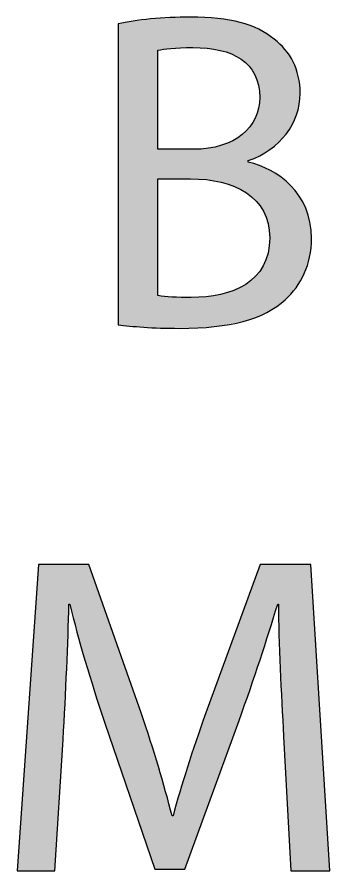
# Model space of a CAD drawing. Extents: x 0 to 360, y -268 to 0.
# Drawn here: x 325.02 to 327.08, y -194 to -188.37 of the extents above; entities that cross this region are included whole.
import ezdxf

# ---------------------------------------------------------------- set-up
doc = ezdxf.new("R2010")
doc.units = 0
doc.layers.add('LAYER_1', color=7, linetype='CONTINUOUS')

# ---------------------------------------------------------------- blocks, each defined once
blk = doc.blocks.new('*U402')
at = {"layer": 'LAYER_1', "color": 250}
for points in [[(325.856, -190.4124), (325.6886, -188.4107), (325.856, -188.3852)], [(325.9019, -190.4138), (325.856, -188.3852), (325.9019, -188.3783)], [(325.856, -190.4124), (325.856, -188.3852), (325.9019, -190.4138)], [(325.9491, -190.4153), (325.9019, -188.3783), (325.9491, -188.376)], [(325.9019, -190.4138), (325.9019, -188.3783), (325.9491, -190.4153)], [(326.0353, -188.5726), (325.9491, -188.376), (326.0353, -188.372)], [(326.0442, -188.572), (326.0353, -188.372), (326.0442, -188.3716)], [(326.0931, -188.5688), (326.0442, -188.3716), (326.0931, -188.3693)], [(326.0992, -188.5684), (326.0931, -188.3693), (326.0992, -188.369)], [(326.1648, -188.5671), (326.0992, -188.369), (326.1648, -188.3659)], [(326.1799, -188.5668), (326.1799, -188.3667), (326.1861, -188.5671)], [(326.1861, -188.5671), (326.1861, -188.367), (326.236, -188.5695)], [(326.236, -188.5695), (326.236, -188.3694), (326.2678, -188.571)], [(326.2678, -188.571), (326.2678, -188.3709), (326.2691, -188.5711)], [(326.2691, -188.5711), (326.2691, -188.3709), (326.2746, -188.5714)], [(326.2746, -188.5714), (326.2746, -188.3712), (326.2831, -188.5725)], [(326.2831, -188.5725), (326.2831, -188.3716), (326.3186, -188.5772)], [(326.3186, -188.5772), (326.3186, -188.3733), (326.3189, -188.5772)], [(326.3189, -188.5772), (326.3189, -188.3733), (326.3216, -188.5778)], [(326.3216, -188.5778), (326.3216, -188.3735), (326.3276, -188.579)], [(326.3276, -188.579), (326.3276, -188.3737), (326.3439, -188.5822)], [(326.3439, -188.5822), (326.3439, -188.3745), (326.3602, -188.5855)], [(326.3602, -188.5855), (326.3602, -188.3774), (326.3629, -188.5862)], [(326.3629, -188.5862), (326.3629, -188.3779), (326.3667, -188.5873)], [(326.3667, -188.5873), (326.3667, -188.3786), (326.3692, -188.5879)], [(326.3692, -188.5879), (326.3692, -188.379), (326.3991, -188.5962)], [(326.3991, -188.5962), (326.3991, -188.3844), (326.4079, -188.5994)], [(326.4079, -188.5994), (326.4079, -188.3859), (326.4079, -188.5994)], [(326.4079, -188.5994), (326.4079, -188.386), (326.4123, -188.601)], [(326.4123, -188.601), (326.4123, -188.3867), (326.4354, -188.6095)], [(326.4354, -188.6095), (326.4354, -188.3909), (326.4436, -188.6134)], [(326.4436, -188.6134), (326.4436, -188.3923), (326.4508, -188.6168)], [(326.4508, -188.6168), (326.4508, -188.3936), (326.4554, -188.619)], [(326.4554, -188.619), (326.4554, -188.3944), (326.4689, -188.6254)], [(326.4689, -188.6254), (326.4689, -188.3968), (326.4763, -188.63)], [(326.4763, -188.63), (326.4763, -188.3982), (326.4911, -188.639)], [(326.4911, -188.639), (326.4911, -188.4008), (326.4926, -188.6399)], [(326.4926, -188.6399), (326.4926, -188.4011), (326.4957, -188.6418)], [(326.4957, -188.6418), (326.4957, -188.4022), (326.4994, -188.644)], [(326.4994, -188.644), (326.4994, -188.4036), (326.5058, -188.6491)], [(325.6886, -190.3958), (325.6886, -188.4107), (325.856, -190.4124)], [(326.5058, -188.6491), (326.5058, -188.406), (326.5129, -188.6546)], [(326.5129, -188.6546), (326.5129, -188.4086), (326.5268, -188.6654)], [(326.5268, -188.6654), (326.5268, -188.4138), (326.5286, -188.6673)], [(326.5286, -188.6673), (326.5286, -188.4145), (326.5322, -188.6708)], [(326.5322, -188.6708), (326.5322, -188.4158), (326.5329, -188.6715)], [(326.5329, -188.6715), (326.5329, -188.416), (326.5458, -188.6844)], [(326.5458, -188.6844), (326.5458, -188.4208), (326.5509, -188.6895)], [(326.5509, -188.6895), (326.5509, -188.4228), (326.5553, -188.6951)], [(326.5553, -188.6951), (326.5553, -188.4244), (326.563, -188.7052)], [(326.563, -188.7052), (326.563, -188.4273), (326.5667, -188.71)], [(326.5667, -188.71), (326.5667, -188.4286), (326.5718, -188.7165)], [(326.5718, -188.7165), (326.5718, -188.4305), (326.575, -188.7221)], [(326.575, -188.7221), (326.575, -188.4317), (326.5891, -188.7464)], [(326.5891, -188.7464), (326.5891, -188.437), (326.5913, -188.7518)], [(326.5913, -188.7518), (326.5913, -188.4378), (326.5939, -188.758)], [(326.5939, -188.758), (326.5939, -188.4387), (326.595, -188.7605)], [(326.595, -188.7605), (326.595, -188.4391), (326.597, -188.7654)], [(326.597, -188.7654), (326.597, -188.4399), (326.6028, -188.7793)], [(326.6028, -188.7793), (326.6028, -188.4421), (326.6041, -188.7842)], [(326.6041, -188.7842), (326.6041, -188.4426), (326.6128, -188.8153)], [(326.6128, -188.8153), (326.6128, -188.4458), (326.6134, -188.8193)], [(326.6134, -188.8193), (326.6134, -188.446), (326.6154, -188.8323)], [(326.6154, -188.8323), (326.6154, -188.4467), (326.6188, -188.8543)], [(326.6188, -188.8543), (326.6188, -188.449), (326.6189, -188.8554)], [(326.6189, -188.8554), (326.6189, -188.449), (326.619, -188.8577)], [(326.619, -188.8577), (326.619, -188.4491), (326.6208, -188.8948)], [(326.6208, -188.8948), (326.6208, -188.4503), (326.6209, -188.8965)], [(326.6208, -189.2808), (326.619, -188.9325), (326.6208, -188.898)], [(326.6209, -189.2808), (326.6208, -188.898), (326.6209, -188.8965)], [(326.6134, -189.284), (326.6128, -188.9694), (326.6134, -188.9671)], [(326.6154, -189.2832), (326.6134, -188.9671), (326.6154, -188.9547)], [(326.6188, -189.2817), (326.6154, -188.9547), (326.6188, -188.9335)], [(326.6189, -189.2816), (326.6188, -188.9335), (326.6189, -188.9332)], [(326.619, -189.2816), (326.6189, -188.9332), (326.619, -188.9325)], [(326.595, -189.292), (326.5939, -189.0258), (326.595, -189.0231)], [(326.597, -189.2911), (326.595, -189.0231), (326.597, -189.0181)], [(326.6028, -189.2886), (326.597, -189.0181), (326.6028, -189.0037)], [(326.6041, -189.288), (326.6028, -189.0037), (326.6041, -189.0004)], [(326.6128, -189.2843), (326.6041, -189.0004), (326.6128, -188.9694)], [(326.563, -189.3059), (326.5553, -189.0903), (326.563, -189.0792)], [(326.5667, -189.3043), (326.563, -189.0792), (326.5667, -189.0739)], [(326.5718, -189.3021), (326.5667, -189.0739), (326.5718, -189.0668)], [(326.575, -189.3007), (326.5718, -189.0668), (326.575, -189.0621)], [(326.5891, -189.2946), (326.575, -189.0621), (326.5891, -189.0362)], [(326.5913, -189.2936), (326.5891, -189.0362), (326.5913, -189.0321)], [(326.5939, -189.2925), (326.5913, -189.0321), (326.5939, -189.0258)], [(326.5129, -189.514), (326.5058, -189.1405), (326.5129, -189.134)], [(326.5268, -189.5223), (326.5129, -189.134), (326.5268, -189.1214)], [(326.5129, -189.514), (326.5129, -189.134), (326.5268, -189.5223)], [(326.5286, -189.5234), (326.5268, -189.1214), (326.5286, -189.1197)], [(326.5268, -189.5223), (326.5268, -189.1214), (326.5286, -189.5234)], [(326.5322, -189.5255), (326.5286, -189.1197), (326.5322, -189.1165)], [(326.5286, -189.5234), (326.5286, -189.1197), (326.5322, -189.5255)], [(326.5329, -189.5259), (326.5322, -189.1165), (326.5329, -189.1157)], [(326.5322, -189.5255), (326.5322, -189.1165), (326.5329, -189.5259)], [(326.5458, -189.5356), (326.5329, -189.1157), (326.5458, -189.101)], [(326.5329, -189.5259), (326.5329, -189.1157), (326.5458, -189.5356)], [(326.5509, -189.3111), (326.5458, -189.101), (326.5509, -189.0952)], [(326.5553, -189.3092), (326.5509, -189.0952), (326.5553, -189.0903)], [(326.4354, -189.4773), (326.4123, -189.1962), (326.4354, -189.1853)], [(326.4436, -189.4803), (326.4354, -189.1853), (326.4436, -189.1815)], [(326.4354, -189.4773), (326.4354, -189.1853), (326.4436, -189.4803)], [(326.4508, -189.483), (326.4436, -189.1815), (326.4508, -189.1773)], [(326.4436, -189.4803), (326.4436, -189.1815), (326.4508, -189.483)], [(326.4554, -189.4847), (326.4508, -189.1773), (326.4554, -189.1746)], [(326.4508, -189.483), (326.4508, -189.1773), (326.4554, -189.4847)], [(326.4689, -189.4911), (326.4554, -189.1746), (326.4689, -189.1666)], [(326.4554, -189.4847), (326.4554, -189.1746), (326.4689, -189.4911)], [(326.4763, -189.4946), (326.4689, -189.1666), (326.4763, -189.1622)], [(326.4689, -189.4911), (326.4689, -189.1666), (326.4763, -189.4946)], [(326.4911, -189.5016), (326.4763, -189.1622), (326.4911, -189.1513)], [(326.4763, -189.4946), (326.4763, -189.1622), (326.4911, -189.5016)], [(326.4926, -189.5023), (326.4911, -189.1513), (326.4926, -189.1502)], [(326.4911, -189.5016), (326.4911, -189.1513), (326.4926, -189.5023)], [(326.4957, -189.5037), (326.4926, -189.1502), (326.4957, -189.148)], [(326.4926, -189.5023), (326.4926, -189.1502), (326.4957, -189.5037)], [(326.4994, -189.5059), (326.4957, -189.148), (326.4994, -189.1452)], [(326.4957, -189.5037), (326.4957, -189.148), (326.4994, -189.5059)], [(326.5058, -189.5098), (326.4994, -189.1452), (326.5058, -189.1405)], [(326.4994, -189.5059), (326.4994, -189.1452), (326.5058, -189.5098)], [(326.5058, -189.5098), (326.5058, -189.1405), (326.5129, -189.514)], [(326.1648, -189.4332), (326.1648, -189.2382), (326.1682, -189.4334)], [(326.1682, -189.4334), (326.1682, -189.2382), (326.1799, -189.434)], [(326.1799, -189.434), (326.1799, -189.2382), (326.1861, -189.4344)], [(326.236, -189.437), (326.1861, -189.2382), (326.236, -189.2365)], [(326.1861, -189.4344), (326.1861, -189.2382), (326.236, -189.437)], [(326.2678, -189.4387), (326.236, -189.2365), (326.2678, -189.2332)], [(326.236, -189.437), (326.236, -189.2365), (326.2678, -189.4387)], [(326.2691, -189.4388), (326.2678, -189.2332), (326.2691, -189.233)], [(326.2678, -189.4387), (326.2678, -189.2332), (326.2691, -189.4388)], [(326.2746, -189.4396), (326.2691, -189.233), (326.2746, -189.2324)], [(326.2691, -189.4388), (326.2691, -189.233), (326.2746, -189.4396)], [(326.2831, -189.4408), (326.2746, -189.2324), (326.2831, -189.2315)], [(326.2746, -189.4396), (326.2746, -189.2324), (326.2831, -189.4408)], [(326.3186, -189.4458), (326.2831, -189.2315), (326.3186, -189.225)], [(326.2831, -189.4408), (326.2831, -189.2315), (326.3186, -189.4458)], [(326.3186, -189.4458), (326.3186, -189.225), (326.3189, -189.4458)], [(326.3189, -189.4458), (326.3186, -189.225), (326.3189, -189.225)], [(326.3216, -189.4464), (326.3189, -189.225), (326.3216, -189.2245)], [(326.3189, -189.4458), (326.3189, -189.225), (326.3216, -189.4464)], [(326.3276, -189.4476), (326.3216, -189.2245), (326.3276, -189.2234)], [(326.3216, -189.4464), (326.3216, -189.2245), (326.3276, -189.4476)], [(326.3439, -189.451), (326.3276, -189.2234), (326.3439, -189.219)], [(326.3276, -189.4476), (326.3276, -189.2234), (326.3439, -189.451)], [(326.3602, -189.4544), (326.3439, -189.219), (326.3602, -189.2147)], [(326.3439, -189.451), (326.3439, -189.219), (326.3602, -189.4544)], [(326.3629, -189.455), (326.3602, -189.2147), (326.3629, -189.2139)], [(326.3602, -189.4544), (326.3602, -189.2147), (326.3629, -189.455)], [(326.3667, -189.4558), (326.3629, -189.2139), (326.3667, -189.2129)], [(326.3629, -189.455), (326.3629, -189.2139), (326.3667, -189.4558)], [(326.3692, -189.4565), (326.3667, -189.2129), (326.3692, -189.2123)], [(326.3667, -189.4558), (326.3667, -189.2129), (326.3692, -189.4565)], [(326.3991, -189.465), (326.3692, -189.2123), (326.3991, -189.2014)], [(326.3692, -189.4565), (326.3692, -189.2123), (326.3991, -189.465)], [(326.4079, -189.4675), (326.3991, -189.2014), (326.4079, -189.1982)], [(326.3991, -189.465), (326.3991, -189.2014), (326.4079, -189.4675)], [(326.4123, -189.4687), (326.4079, -189.1982), (326.4123, -189.1962)], [(326.4079, -189.4675), (326.4079, -189.1982), (326.4079, -189.4675)], [(326.4079, -189.4675), (326.4079, -189.1982), (326.4079, -189.1982)], [(326.4079, -189.4675), (326.4079, -189.1982), (326.4123, -189.4687)], [(326.4123, -189.4687), (326.4123, -189.1962), (326.4354, -189.4773)], [(326.5458, -189.5356), (326.5458, -189.3223), (326.5509, -189.5394)], [(326.5509, -189.5394), (326.5509, -189.3239), (326.5553, -189.5427)], [(326.5553, -189.5427), (326.5553, -189.3252), (326.563, -189.5485)], [(326.563, -189.5485), (326.563, -189.3276), (326.5667, -189.5513)], [(326.5667, -189.5513), (326.5667, -189.3287), (326.5718, -189.556)], [(326.5718, -189.556), (326.5718, -189.3302), (326.575, -189.5591)], [(326.575, -189.5591), (326.575, -189.3312), (326.5891, -189.5724)], [(326.5891, -189.5724), (326.5891, -189.3355), (326.5913, -189.5745)], [(326.5913, -189.5745), (326.5913, -189.3362), (326.5939, -189.577)], [(326.5939, -189.577), (326.5939, -189.337), (326.595, -189.578)], [(326.595, -189.578), (326.595, -189.3373), (326.597, -189.5799)], [(326.597, -189.5799), (326.597, -189.3379), (326.6028, -189.587)], [(326.6028, -189.587), (326.6028, -189.3397), (326.6041, -189.5886)], [(326.6041, -189.5886), (326.6041, -189.3401), (326.6128, -189.599)], [(326.6128, -189.599), (326.6128, -189.3427), (326.6134, -189.5998)], [(326.6134, -189.5998), (326.6134, -189.3429), (326.6154, -189.6022)], [(326.6154, -189.6022), (326.6154, -189.3435), (326.6188, -189.6064)], [(326.6188, -189.6064), (326.6188, -189.3446), (326.6189, -189.6064)], [(326.6189, -189.6064), (326.6189, -189.3446), (326.619, -189.6066)], [(326.619, -189.6066), (326.619, -189.3447), (326.6208, -189.6088)], [(326.6208, -189.6088), (326.6208, -189.3455), (326.6209, -189.6089)], [(326.6209, -189.6089), (326.6209, -189.3455), (326.621, -189.609)], [(326.621, -189.609), (326.621, -189.3455), (326.6234, -189.6119)], [(326.6234, -189.6119), (326.6234, -189.3466), (326.6439, -189.6445)], [(326.6439, -189.6445), (326.6439, -189.356), (326.6455, -189.6472)], [(326.6455, -189.6472), (326.6455, -189.3567), (326.6622, -189.6836)], [(326.6622, -189.6836), (326.6622, -189.3643), (326.6633, -189.6859)], [(326.6633, -189.6859), (326.6633, -189.3648), (326.6683, -189.7021)], [(326.6683, -189.7021), (326.6683, -189.3671), (326.6758, -189.7265)], [(326.6758, -189.7265), (326.6758, -189.3705), (326.6763, -189.7281)], [(326.6763, -189.7281), (326.6763, -189.3707), (326.6842, -189.7731)], [(326.6842, -189.7731), (326.6842, -189.3743), (326.6843, -189.7739)], [(326.6843, -189.7739), (326.6843, -189.3744), (326.687, -189.8232)], [(326.687, -190.3037), (326.6843, -189.8735), (326.687, -189.8232)], [(326.6758, -190.3104), (326.6683, -189.9489), (326.6758, -189.9244)], [(326.6763, -190.3101), (326.6758, -189.9244), (326.6763, -189.9215)], [(326.6842, -190.3054), (326.6763, -189.9215), (326.6842, -189.876)], [(326.6843, -190.3053), (326.6842, -189.876), (326.6843, -189.8735)], [(326.6622, -190.3176), (326.6455, -190.0047), (326.6622, -189.9685)], [(326.6633, -190.3172), (326.6622, -189.9685), (326.6633, -189.9651)], [(326.6683, -190.315), (326.6633, -189.9651), (326.6683, -189.9489)], [(326.6439, -190.3258), (326.6234, -190.0406), (326.6439, -190.0084)], [(326.6455, -190.325), (326.6439, -190.0084), (326.6455, -190.0047)], [(326.575, -190.3539), (326.5718, -190.0968), (326.575, -190.0938)], [(326.5891, -190.3494), (326.575, -190.0938), (326.5891, -190.0809)], [(326.5913, -190.3486), (326.5891, -190.0809), (326.5913, -190.0788)], [(326.5939, -190.3478), (326.5913, -190.0788), (326.5939, -190.0765)], [(326.595, -190.3475), (326.5939, -190.0765), (326.595, -190.0752)], [(326.597, -190.3466), (326.595, -190.0752), (326.597, -190.0728)], [(326.6028, -190.344), (326.597, -190.0728), (326.6028, -190.0659)], [(326.6041, -190.3434), (326.6028, -190.0659), (326.6041, -190.0643)], [(326.6128, -190.3396), (326.6041, -190.0643), (326.6128, -190.0541)], [(326.6134, -190.3393), (326.6128, -190.0541), (326.6134, -190.0533)], [(326.6154, -190.3384), (326.6134, -190.0533), (326.6154, -190.051)], [(326.6188, -190.3369), (326.6154, -190.051), (326.6188, -190.0469)], [(326.6189, -190.3369), (326.6188, -190.0469), (326.6189, -190.0468)], [(326.619, -190.3368), (326.6189, -190.0468), (326.619, -190.0467)], [(326.6208, -190.336), (326.619, -190.0467), (326.6208, -190.0446)], [(326.6209, -190.336), (326.6208, -190.0446), (326.6209, -190.0445)], [(326.621, -190.3359), (326.6209, -190.0445), (326.621, -190.0444)], [(326.6234, -190.3349), (326.621, -190.0444), (326.6234, -190.0406)], [(326.4911, -190.3778), (326.4763, -190.1577), (326.4911, -190.151)], [(326.4926, -190.3775), (326.4911, -190.151), (326.4926, -190.1501)], [(326.4957, -190.3769), (326.4926, -190.1501), (326.4957, -190.1484)], [(326.4994, -190.3763), (326.4957, -190.1484), (326.4994, -190.1463)], [(326.5058, -190.3751), (326.4994, -190.1463), (326.5058, -190.1426)], [(326.5129, -190.3738), (326.5058, -190.1426), (326.5129, -190.1386)], [(326.5268, -190.3694), (326.5129, -190.1386), (326.5268, -190.1307)], [(326.5286, -190.3688), (326.5268, -190.1307), (326.5286, -190.1297)], [(326.5322, -190.3676), (326.5286, -190.1297), (326.5322, -190.1271)], [(326.5329, -190.3674), (326.5322, -190.1271), (326.5329, -190.1266)], [(326.5458, -190.3633), (326.5329, -190.1266), (326.5458, -190.1173)], [(326.5509, -190.3616), (326.5458, -190.1173), (326.5509, -190.1136)], [(326.5553, -190.3602), (326.5509, -190.1136), (326.5553, -190.1104)], [(326.563, -190.3577), (326.5553, -190.1104), (326.563, -190.1048)], [(326.5667, -190.3565), (326.563, -190.1048), (326.5667, -190.1014)], [(326.5718, -190.3549), (326.5667, -190.1014), (326.5718, -190.0968)], [(325.9491, -190.4153), (325.9491, -190.2039), (326.0353, -190.4181)], [(326.3186, -190.4087), (326.2831, -190.2087), (326.3186, -190.203)], [(326.3189, -190.4087), (326.3186, -190.203), (326.3189, -190.2029)], [(326.3216, -190.4085), (326.3189, -190.2029), (326.3216, -190.2025)], [(326.3276, -190.4074), (326.3216, -190.2025), (326.3276, -190.2015)], [(326.3439, -190.4045), (326.3276, -190.2015), (326.3439, -190.1989)], [(326.3602, -190.4015), (326.3439, -190.1989), (326.3602, -190.1963)], [(326.3629, -190.401), (326.3602, -190.1963), (326.3629, -190.1959)], [(326.3667, -190.4003), (326.3629, -190.1959), (326.3667, -190.1949)], [(326.3692, -190.3999), (326.3667, -190.1949), (326.3692, -190.1942)], [(326.3991, -190.3945), (326.3692, -190.1942), (326.3991, -190.1863)], [(326.4079, -190.3929), (326.3991, -190.1863), (326.4079, -190.184)], [(326.4123, -190.3921), (326.4079, -190.184), (326.4123, -190.1825)], [(326.4079, -190.3929), (326.4079, -190.184), (326.4079, -190.184)], [(326.4354, -190.3879), (326.4123, -190.1825), (326.4354, -190.1744)], [(326.4436, -190.3864), (326.4354, -190.1744), (326.4436, -190.1716)], [(326.4508, -190.3851), (326.4436, -190.1716), (326.4508, -190.1691)], [(326.4554, -190.3843), (326.4508, -190.1691), (326.4554, -190.167)], [(326.4689, -190.3818), (326.4554, -190.167), (326.4689, -190.161)], [(326.4763, -190.3805), (326.4689, -190.161), (326.4763, -190.1577)], [(326.0353, -190.4181), (326.0353, -190.2124), (326.0442, -190.4183)], [(326.0442, -190.4183), (326.0442, -190.2133), (326.0931, -190.4199)], [(326.1799, -190.4156), (326.1682, -190.216), (326.1799, -190.2154)], [(326.1861, -190.4153), (326.1799, -190.2154), (326.1861, -190.2151)], [(326.236, -190.4128), (326.1861, -190.2151), (326.236, -190.2127)], [(326.2678, -190.4112), (326.236, -190.2127), (326.2678, -190.2111)], [(326.2691, -190.4111), (326.2678, -190.2111), (326.2691, -190.2109)], [(326.2746, -190.4109), (326.2691, -190.2109), (326.2746, -190.21)], [(326.2831, -190.4104), (326.2746, -190.21), (326.2831, -190.2087)]]:
    blk.add_solid(points, dxfattribs=at)
at = {"layer": 'LAYER_1', "color": 250, "extrusion": (0, 0, -1)}
for points in [[(-325.9491, -188.585), (-325.9491, -188.376), (-326.0353, -188.5726)], [(-326.0353, -188.5726), (-326.0353, -188.372), (-326.0442, -188.572)], [(-326.0442, -188.572), (-326.0442, -188.3716), (-326.0931, -188.5688)], [(-326.0931, -188.5688), (-326.0931, -188.3693), (-326.0992, -188.5684)], [(-326.0992, -188.5684), (-326.0992, -188.369), (-326.1648, -188.5671)], [(-326.1648, -188.5671), (-326.1648, -188.3659), (-326.1682, -188.567)], [(-326.1682, -188.567), (-326.1648, -188.3659), (-326.1682, -188.3661)], [(-326.1682, -188.567), (-326.1682, -188.3661), (-326.1799, -188.5668)], [(-326.1799, -188.5668), (-326.1682, -188.3661), (-326.1799, -188.3667)], [(-326.1861, -188.5671), (-326.1799, -188.3667), (-326.1861, -188.367)], [(-326.236, -188.5695), (-326.1861, -188.367), (-326.236, -188.3694)], [(-326.2678, -188.571), (-326.236, -188.3694), (-326.2678, -188.3709)], [(-326.2691, -188.5711), (-326.2678, -188.3709), (-326.2691, -188.3709)], [(-326.2746, -188.5714), (-326.2691, -188.3709), (-326.2746, -188.3712)], [(-326.2831, -188.5725), (-326.2746, -188.3712), (-326.2831, -188.3716)], [(-326.3186, -188.5772), (-326.2831, -188.3716), (-326.3186, -188.3733)], [(-326.3189, -188.5772), (-326.3186, -188.3733), (-326.3189, -188.3733)], [(-326.3216, -188.5778), (-326.3189, -188.3733), (-326.3216, -188.3735)], [(-326.3276, -188.579), (-326.3216, -188.3735), (-326.3276, -188.3737)], [(-326.3439, -188.5822), (-326.3276, -188.3737), (-326.3439, -188.3745)], [(-326.3602, -188.5855), (-326.3439, -188.3745), (-326.3602, -188.3774)], [(-326.3629, -188.5862), (-326.3602, -188.3774), (-326.3629, -188.3779)], [(-326.3667, -188.5873), (-326.3629, -188.3779), (-326.3667, -188.3786)], [(-326.3692, -188.5879), (-326.3667, -188.3786), (-326.3692, -188.379)], [(-326.3991, -188.5962), (-326.3692, -188.379), (-326.3991, -188.3844)], [(-326.4079, -188.5994), (-326.3991, -188.3844), (-326.4079, -188.3859)], [(-326.4079, -188.5994), (-326.4079, -188.3859), (-326.4079, -188.386)], [(-326.4123, -188.601), (-326.4079, -188.386), (-326.4123, -188.3867)], [(-326.4354, -188.6095), (-326.4123, -188.3867), (-326.4354, -188.3909)], [(-326.4436, -188.6134), (-326.4354, -188.3909), (-326.4436, -188.3923)], [(-326.4508, -188.6168), (-326.4436, -188.3923), (-326.4508, -188.3936)], [(-326.4554, -188.619), (-326.4508, -188.3936), (-326.4554, -188.3944)], [(-326.4689, -188.6254), (-326.4554, -188.3944), (-326.4689, -188.3968)], [(-326.4763, -188.63), (-326.4689, -188.3968), (-326.4763, -188.3982)], [(-326.4911, -188.639), (-326.4763, -188.3982), (-326.4911, -188.4008)], [(-326.4926, -188.6399), (-326.4911, -188.4008), (-326.4926, -188.4011)], [(-326.4957, -188.6418), (-326.4926, -188.4011), (-326.4957, -188.4022)], [(-326.4994, -188.644), (-326.4957, -188.4022), (-326.4994, -188.4036)], [(-326.5058, -188.6491), (-326.4994, -188.4036), (-326.5058, -188.406)], [(-326.5129, -188.6546), (-326.5058, -188.406), (-326.5129, -188.4086)], [(-326.5268, -188.6654), (-326.5129, -188.4086), (-326.5268, -188.4138)], [(-326.5286, -188.6673), (-326.5268, -188.4138), (-326.5286, -188.4145)], [(-326.5322, -188.6708), (-326.5286, -188.4145), (-326.5322, -188.4158)], [(-326.5329, -188.6715), (-326.5322, -188.4158), (-326.5329, -188.416)], [(-326.5458, -188.6844), (-326.5329, -188.416), (-326.5458, -188.4208)], [(-326.5509, -188.6895), (-326.5458, -188.4208), (-326.5509, -188.4228)], [(-326.5553, -188.6951), (-326.5509, -188.4228), (-326.5553, -188.4244)], [(-326.563, -188.7052), (-326.5553, -188.4244), (-326.563, -188.4273)], [(-326.5667, -188.71), (-326.563, -188.4273), (-326.5667, -188.4286)], [(-326.5718, -188.7165), (-326.5667, -188.4286), (-326.5718, -188.4305)], [(-326.575, -188.7221), (-326.5718, -188.4305), (-326.575, -188.4317)], [(-326.5891, -188.7464), (-326.575, -188.4317), (-326.5891, -188.437)], [(-326.5913, -188.7518), (-326.5891, -188.437), (-326.5913, -188.4378)], [(-326.5939, -188.758), (-326.5913, -188.4378), (-326.5939, -188.4387)], [(-326.595, -188.7605), (-326.5939, -188.4387), (-326.595, -188.4391)], [(-326.597, -188.7654), (-326.595, -188.4391), (-326.597, -188.4399)], [(-326.6028, -188.7793), (-326.597, -188.4399), (-326.6028, -188.4421)], [(-326.6041, -188.7842), (-326.6028, -188.4421), (-326.6041, -188.4426)], [(-326.6128, -188.8153), (-326.6041, -188.4426), (-326.6128, -188.4458)], [(-326.6134, -188.8193), (-326.6128, -188.4458), (-326.6134, -188.446)], [(-326.6154, -188.8323), (-326.6134, -188.446), (-326.6154, -188.4467)], [(-326.6188, -188.8543), (-326.6154, -188.4467), (-326.6188, -188.449)], [(-326.6189, -188.8554), (-326.6188, -188.449), (-326.6189, -188.449)], [(-326.619, -188.8577), (-326.6189, -188.449), (-326.619, -188.4491)], [(-326.6208, -188.8948), (-326.619, -188.4491), (-326.6208, -188.4503)], [(-326.6209, -188.8965), (-326.6208, -188.4503), (-326.6209, -188.4503)], [(-326.6209, -189.2808), (-326.6209, -188.4503), (-326.621, -189.2807)], [(-326.621, -189.2807), (-326.6209, -188.4503), (-326.621, -188.4504)], [(-326.621, -189.2807), (-326.621, -188.4504), (-326.6234, -189.2793)], [(-326.6234, -189.2793), (-326.621, -188.4504), (-326.6234, -188.4519)], [(-326.6234, -189.2793), (-326.6234, -188.4519), (-326.6439, -189.2668)], [(-326.6439, -189.2668), (-326.6234, -188.4519), (-326.6439, -188.4653)], [(-326.6439, -189.2668), (-326.6439, -188.4653), (-326.6455, -189.2658)], [(-326.6455, -189.2658), (-326.6439, -188.4653), (-326.6455, -188.4664)], [(-326.6455, -189.2658), (-326.6455, -188.4664), (-326.6622, -189.2557)], [(-326.6622, -189.2557), (-326.6455, -188.4664), (-326.6622, -188.4772)], [(-326.6622, -189.2557), (-326.6622, -188.4772), (-326.6633, -189.255)], [(-326.6633, -189.255), (-326.6622, -188.4772), (-326.6633, -188.4779)], [(-326.6633, -189.255), (-326.6633, -188.4779), (-326.6683, -189.252)], [(-326.6683, -189.252), (-326.6633, -188.4779), (-326.6683, -188.4812)], [(-326.6683, -189.252), (-326.6683, -188.4812), (-326.6758, -189.2474)], [(-326.6758, -189.2474), (-326.6683, -188.4812), (-326.6758, -188.4861)], [(-326.6758, -189.2474), (-326.6758, -188.4861), (-326.6763, -189.2471)], [(-326.6763, -189.2471), (-326.6758, -188.4861), (-326.6763, -188.4864)], [(-326.6763, -189.2471), (-326.6763, -188.4864), (-326.6842, -189.2424)], [(-326.6842, -189.2424), (-326.6763, -188.4864), (-326.6842, -188.4915)], [(-326.6842, -189.2424), (-326.6842, -188.4915), (-326.6843, -189.2423)], [(-326.6843, -189.2423), (-326.6842, -188.4915), (-326.6843, -188.4916)], [(-326.6843, -189.2423), (-326.6843, -188.4916), (-326.687, -189.2406)], [(-326.687, -189.2406), (-326.6843, -188.4916), (-326.687, -188.4934)], [(-326.687, -189.2406), (-326.687, -188.4934), (-326.6878, -189.2401)], [(-326.6878, -189.2401), (-326.687, -188.4934), (-326.6878, -188.4939)], [(-326.6878, -189.2401), (-326.6878, -188.4939), (-326.692, -189.2367)], [(-326.692, -189.2367), (-326.6878, -188.4939), (-326.692, -188.4966)], [(-326.692, -189.2367), (-326.692, -188.4966), (-326.7167, -189.2164)], [(-326.7167, -189.2164), (-326.692, -188.4966), (-326.7167, -188.5127)], [(-326.7167, -189.2164), (-326.7167, -188.5127), (-326.7329, -189.2031)], [(-326.7329, -189.2031), (-326.7167, -188.5127), (-326.7329, -188.5279)], [(-326.7329, -189.2031), (-326.7329, -188.5279), (-326.7463, -189.1921)], [(-326.7463, -189.1921), (-326.7329, -188.5279), (-326.7463, -188.5404)], [(-326.7463, -189.1921), (-326.7463, -188.5404), (-326.7622, -189.1744)], [(-326.7622, -189.1744), (-326.7463, -188.5404), (-326.7622, -188.5553)], [(-326.7622, -189.1744), (-326.7622, -188.5553), (-326.7875, -189.1463)], [(-326.7875, -189.1463), (-326.7622, -188.5553), (-326.7875, -188.5791)], [(-326.7875, -189.1463), (-326.7875, -188.5791), (-326.789, -189.1446)], [(-326.789, -189.1446), (-326.7875, -188.5791), (-326.789, -188.5813)], [(-326.789, -189.1446), (-326.789, -188.5813), (-326.7955, -189.1375)], [(-326.7955, -189.1375), (-326.789, -188.5813), (-326.7955, -188.5912)], [(-326.7955, -189.1375), (-326.7955, -188.5912), (-326.8263, -189.0902)], [(-326.8263, -189.0902), (-326.7955, -188.5912), (-326.8263, -188.638)], [(-326.8263, -189.0902), (-326.8263, -188.638), (-326.8348, -189.0771)], [(-326.8348, -189.0771), (-326.8263, -188.638), (-326.8348, -188.651)], [(-326.8348, -189.0771), (-326.8348, -188.651), (-326.8414, -189.0623)], [(-326.8414, -189.0623), (-326.8348, -188.651), (-326.8414, -188.6609)], [(-326.8414, -189.0623), (-326.8414, -188.6609), (-326.8603, -189.0194)], [(-326.8603, -189.0194), (-326.8414, -188.6609), (-326.8603, -188.7146)], [(-326.8603, -189.0194), (-326.8603, -188.7146), (-326.8637, -189.0118)], [(-326.8637, -189.0118), (-326.8603, -188.7146), (-326.8637, -188.7242)], [(-326.8637, -189.0118), (-326.8637, -188.7242), (-326.8756, -188.9654)], [(-326.8756, -188.9654), (-326.8637, -188.7242), (-326.8756, -188.7578)], [(-326.8756, -188.9654), (-326.8756, -188.7578), (-326.8814, -188.9425)], [(-326.8814, -188.9425), (-326.8756, -188.7578), (-326.8814, -188.8126)], [(-326.8814, -188.9425), (-326.8814, -188.8126), (-326.8815, -188.9424)], [(-326.8815, -188.9424), (-326.8814, -188.8126), (-326.8815, -188.813)], [(-326.8815, -188.9424), (-326.8815, -188.813), (-326.8875, -188.8696)], [(-326.6208, -189.2808), (-326.6208, -188.898), (-326.6209, -189.2808)], [(-326.6134, -189.284), (-326.6134, -188.9671), (-326.6154, -189.2832)], [(-326.6154, -189.2832), (-326.6154, -188.9547), (-326.6188, -189.2817)], [(-326.6188, -189.2817), (-326.6188, -188.9335), (-326.6189, -189.2816)], [(-326.6189, -189.2816), (-326.6189, -188.9332), (-326.619, -189.2816)], [(-326.619, -189.2816), (-326.619, -188.9325), (-326.6208, -189.2808)], [(-326.595, -189.292), (-326.595, -189.0231), (-326.597, -189.2911)], [(-326.597, -189.2911), (-326.597, -189.0181), (-326.6028, -189.2886)], [(-326.6028, -189.2886), (-326.6028, -189.0037), (-326.6041, -189.288)], [(-326.6041, -189.288), (-326.6041, -189.0004), (-326.6128, -189.2843)], [(-326.6128, -189.2843), (-326.6128, -188.9694), (-326.6134, -189.284)], [(-326.563, -189.3059), (-326.563, -189.0792), (-326.5667, -189.3043)], [(-326.5667, -189.3043), (-326.5667, -189.0739), (-326.5718, -189.3021)], [(-326.5718, -189.3021), (-326.5718, -189.0668), (-326.575, -189.3007)], [(-326.575, -189.3007), (-326.575, -189.0621), (-326.5891, -189.2946)], [(-326.5891, -189.2946), (-326.5891, -189.0362), (-326.5913, -189.2936)], [(-326.5913, -189.2936), (-326.5913, -189.0321), (-326.5939, -189.2925)], [(-326.5939, -189.2925), (-326.5939, -189.0258), (-326.595, -189.292)], [(-326.5458, -189.3133), (-326.5458, -189.101), (-326.5509, -189.3111)], [(-326.5509, -189.3111), (-326.5509, -189.0952), (-326.5553, -189.3092)], [(-326.5553, -189.3092), (-326.5553, -189.0903), (-326.563, -189.3059)], [(-325.9491, -189.4332), (-325.9491, -189.2382), (-326.0353, -189.4332)], [(-326.0353, -189.4332), (-325.9491, -189.2382), (-326.0353, -189.2382)], [(-326.0353, -189.4332), (-326.0353, -189.2382), (-326.0442, -189.4332)], [(-326.0442, -189.4332), (-326.0353, -189.2382), (-326.0442, -189.2382)], [(-326.0442, -189.4332), (-326.0442, -189.2382), (-326.0931, -189.4332)], [(-326.0931, -189.4332), (-326.0442, -189.2382), (-326.0931, -189.2382)], [(-326.0931, -189.4332), (-326.0931, -189.2382), (-326.0992, -189.4332)], [(-326.0992, -189.4332), (-326.0931, -189.2382), (-326.0992, -189.2382)], [(-326.0992, -189.4332), (-326.0992, -189.2382), (-326.1648, -189.4332)], [(-326.1648, -189.4332), (-326.0992, -189.2382), (-326.1648, -189.2382)], [(-326.1682, -189.4334), (-326.1648, -189.2382), (-326.1682, -189.2382)], [(-326.1799, -189.434), (-326.1682, -189.2382), (-326.1799, -189.2382)], [(-326.1861, -189.4344), (-326.1799, -189.2382), (-326.1861, -189.2382)], [(-326.5509, -189.5394), (-326.5458, -189.3223), (-326.5509, -189.3239)], [(-326.5553, -189.5427), (-326.5509, -189.3239), (-326.5553, -189.3252)], [(-326.563, -189.5485), (-326.5553, -189.3252), (-326.563, -189.3276)], [(-326.5667, -189.5513), (-326.563, -189.3276), (-326.5667, -189.3287)], [(-326.5718, -189.556), (-326.5667, -189.3287), (-326.5718, -189.3302)], [(-326.575, -189.5591), (-326.5718, -189.3302), (-326.575, -189.3312)], [(-326.5891, -189.5724), (-326.575, -189.3312), (-326.5891, -189.3355)], [(-326.5913, -189.5745), (-326.5891, -189.3355), (-326.5913, -189.3362)], [(-326.5939, -189.577), (-326.5913, -189.3362), (-326.5939, -189.337)], [(-326.595, -189.578), (-326.5939, -189.337), (-326.595, -189.3373)], [(-326.597, -189.5799), (-326.595, -189.3373), (-326.597, -189.3379)], [(-326.6028, -189.587), (-326.597, -189.3379), (-326.6028, -189.3397)], [(-326.6041, -189.5886), (-326.6028, -189.3397), (-326.6041, -189.3401)], [(-326.6128, -189.599), (-326.6041, -189.3401), (-326.6128, -189.3427)], [(-326.6134, -189.5998), (-326.6128, -189.3427), (-326.6134, -189.3429)], [(-326.6154, -189.6022), (-326.6134, -189.3429), (-326.6154, -189.3435)], [(-326.6188, -189.6064), (-326.6154, -189.3435), (-326.6188, -189.3446)], [(-326.6189, -189.6064), (-326.6188, -189.3446), (-326.6189, -189.3446)], [(-326.619, -189.6066), (-326.6189, -189.3446), (-326.619, -189.3447)], [(-326.6208, -189.6088), (-326.619, -189.3447), (-326.6208, -189.3455)], [(-326.6209, -189.6089), (-326.6208, -189.3455), (-326.6209, -189.3455)], [(-326.621, -189.609), (-326.6209, -189.3455), (-326.621, -189.3455)], [(-326.6234, -189.6119), (-326.621, -189.3455), (-326.6234, -189.3466)], [(-326.6439, -189.6445), (-326.6234, -189.3466), (-326.6439, -189.356)], [(-326.6455, -189.6472), (-326.6439, -189.356), (-326.6455, -189.3567)], [(-326.6622, -189.6836), (-326.6455, -189.3567), (-326.6622, -189.3643)], [(-326.6633, -189.6859), (-326.6622, -189.3643), (-326.6633, -189.3648)], [(-326.6683, -189.7021), (-326.6633, -189.3648), (-326.6683, -189.3671)], [(-326.6758, -189.7265), (-326.6683, -189.3671), (-326.6758, -189.3705)], [(-326.6763, -189.7281), (-326.6758, -189.3705), (-326.6763, -189.3707)], [(-326.6842, -189.7731), (-326.6763, -189.3707), (-326.6842, -189.3743)], [(-326.6843, -189.7739), (-326.6842, -189.3743), (-326.6843, -189.3744)], [(-326.687, -189.8232), (-326.6843, -189.3744), (-326.687, -189.3756)], [(-326.687, -190.3037), (-326.687, -189.3756), (-326.6878, -190.3032)], [(-326.6878, -190.3032), (-326.687, -189.3756), (-326.6878, -189.376)], [(-326.6878, -190.3032), (-326.6878, -189.376), (-326.692, -190.3007)], [(-326.692, -190.3007), (-326.6878, -189.376), (-326.692, -189.3779)], [(-326.692, -190.3007), (-326.692, -189.3779), (-326.7167, -190.2859)], [(-326.7167, -190.2859), (-326.692, -189.3779), (-326.7167, -189.3935)], [(-326.7167, -190.2859), (-326.7167, -189.3935), (-326.7329, -190.2762)], [(-326.7329, -190.2762), (-326.7167, -189.3935), (-326.7329, -189.4039)], [(-326.7329, -190.2762), (-326.7329, -189.4039), (-326.7463, -190.2655)], [(-326.7463, -190.2655), (-326.7329, -189.4039), (-326.7463, -189.4124)], [(-326.7463, -190.2655), (-326.7463, -189.4124), (-326.7622, -190.2527)], [(-326.7622, -190.2527), (-326.7463, -189.4124), (-326.7622, -189.4225)], [(-326.7622, -190.2527), (-326.7622, -189.4225), (-326.7875, -190.2323)], [(-326.7875, -190.2323), (-326.7622, -189.4225), (-326.7875, -189.4447)], [(-326.7875, -190.2323), (-326.7875, -189.4447), (-326.789, -190.2311)], [(-326.789, -190.2311), (-326.7875, -189.4447), (-326.789, -189.446)], [(-326.789, -190.2311), (-326.789, -189.446), (-326.7955, -190.2239)], [(-326.7955, -190.2239), (-326.789, -189.446), (-326.7955, -189.4516)], [(-326.7955, -190.2239), (-326.7955, -189.4516), (-326.8263, -190.1896)], [(-326.8263, -190.1896), (-326.7955, -189.4516), (-326.8263, -189.4787)], [(-326.8263, -190.1896), (-326.8263, -189.4787), (-326.8348, -190.1801)], [(-326.8348, -190.1801), (-326.8263, -189.4787), (-326.8348, -189.4892)], [(-326.8348, -190.1801), (-326.8348, -189.4892), (-326.8414, -190.1729)], [(-326.8414, -190.1729), (-326.8348, -189.4892), (-326.8414, -189.4973)], [(-326.8414, -190.1729), (-326.8414, -189.4973), (-326.8603, -190.1518)], [(-326.8603, -190.1518), (-326.8414, -189.4973), (-326.8603, -189.5207)], [(-326.8603, -190.1518), (-326.8603, -189.5207), (-326.8637, -190.146)], [(-326.8637, -190.146), (-326.8603, -189.5207), (-326.8637, -189.5249)], [(-326.8637, -190.146), (-326.8637, -189.5249), (-326.8756, -190.1256)], [(-326.8756, -190.1256), (-326.8637, -189.5249), (-326.8756, -189.5395)], [(-326.8756, -190.1256), (-326.8756, -189.5395), (-326.8814, -190.1156)], [(-326.8814, -190.1156), (-326.8756, -189.5395), (-326.8814, -189.5468)], [(-326.8814, -190.1156), (-326.8814, -189.5468), (-326.8815, -190.1155)], [(-326.8815, -190.1155), (-326.8814, -189.5468), (-326.8815, -189.5469)], [(-326.8815, -190.1155), (-326.8815, -189.5469), (-326.8875, -190.1051)], [(-326.8875, -190.1051), (-326.8815, -189.5469), (-326.8875, -189.5582)], [(-326.8875, -190.1051), (-326.8875, -189.5582), (-326.9151, -190.0579)], [(-326.9151, -190.0579), (-326.8875, -189.5582), (-326.9151, -189.6096)], [(-326.9151, -190.0579), (-326.9151, -189.6096), (-326.9245, -190.0287)], [(-326.9245, -190.0287), (-326.9151, -189.6096), (-326.9245, -189.6272)], [(-326.9245, -190.0287), (-326.9245, -189.6272), (-326.9502, -189.9493)], [(-326.9502, -189.9493), (-326.9245, -189.6272), (-326.9502, -189.7123)], [(-326.9502, -189.9493), (-326.9502, -189.7123), (-326.9526, -189.9257)], [(-326.9526, -189.9257), (-326.9502, -189.7123), (-326.9526, -189.7201)], [(-326.9526, -189.9257), (-326.9526, -189.7201), (-326.9626, -189.826)], [(-326.6758, -190.3104), (-326.6758, -189.9244), (-326.6763, -190.3101)], [(-326.6763, -190.3101), (-326.6763, -189.9215), (-326.6842, -190.3054)], [(-326.6842, -190.3054), (-326.6842, -189.876), (-326.6843, -190.3053)], [(-326.6843, -190.3053), (-326.6843, -189.8735), (-326.687, -190.3037)], [(-326.6622, -190.3176), (-326.6622, -189.9685), (-326.6633, -190.3172)], [(-326.6633, -190.3172), (-326.6633, -189.9651), (-326.6683, -190.315)], [(-326.6683, -190.315), (-326.6683, -189.9489), (-326.6758, -190.3104)], [(-326.6439, -190.3258), (-326.6439, -190.0084), (-326.6455, -190.325)], [(-326.6455, -190.325), (-326.6455, -190.0047), (-326.6622, -190.3176)], [(-326.575, -190.3539), (-326.575, -190.0938), (-326.5891, -190.3494)], [(-326.5891, -190.3494), (-326.5891, -190.0809), (-326.5913, -190.3486)], [(-326.5913, -190.3486), (-326.5913, -190.0788), (-326.5939, -190.3478)], [(-326.5939, -190.3478), (-326.5939, -190.0765), (-326.595, -190.3475)], [(-326.595, -190.3475), (-326.595, -190.0752), (-326.597, -190.3466)], [(-326.597, -190.3466), (-326.597, -190.0728), (-326.6028, -190.344)], [(-326.6028, -190.344), (-326.6028, -190.0659), (-326.6041, -190.3434)], [(-326.6041, -190.3434), (-326.6041, -190.0643), (-326.6128, -190.3396)], [(-326.6128, -190.3396), (-326.6128, -190.0541), (-326.6134, -190.3393)], [(-326.6134, -190.3393), (-326.6134, -190.0533), (-326.6154, -190.3384)], [(-326.6154, -190.3384), (-326.6154, -190.051), (-326.6188, -190.3369)], [(-326.6188, -190.3369), (-326.6188, -190.0469), (-326.6189, -190.3369)], [(-326.6189, -190.3369), (-326.6189, -190.0468), (-326.619, -190.3368)], [(-326.619, -190.3368), (-326.619, -190.0467), (-326.6208, -190.336)], [(-326.6208, -190.336), (-326.6208, -190.0446), (-326.6209, -190.336)], [(-326.6209, -190.336), (-326.6209, -190.0445), (-326.621, -190.3359)], [(-326.621, -190.3359), (-326.621, -190.0444), (-326.6234, -190.3349)], [(-326.6234, -190.3349), (-326.6234, -190.0406), (-326.6439, -190.3258)], [(-326.4911, -190.3778), (-326.4911, -190.151), (-326.4926, -190.3775)], [(-326.4926, -190.3775), (-326.4926, -190.1501), (-326.4957, -190.3769)], [(-326.4957, -190.3769), (-326.4957, -190.1484), (-326.4994, -190.3763)], [(-326.4994, -190.3763), (-326.4994, -190.1463), (-326.5058, -190.3751)], [(-326.5058, -190.3751), (-326.5058, -190.1426), (-326.5129, -190.3738)], [(-326.5129, -190.3738), (-326.5129, -190.1386), (-326.5268, -190.3694)], [(-326.5268, -190.3694), (-326.5268, -190.1307), (-326.5286, -190.3688)], [(-326.5286, -190.3688), (-326.5286, -190.1297), (-326.5322, -190.3676)], [(-326.5322, -190.3676), (-326.5322, -190.1271), (-326.5329, -190.3674)], [(-326.5329, -190.3674), (-326.5329, -190.1266), (-326.5458, -190.3633)], [(-326.5458, -190.3633), (-326.5458, -190.1173), (-326.5509, -190.3616)], [(-326.5509, -190.3616), (-326.5509, -190.1136), (-326.5553, -190.3602)], [(-326.5553, -190.3602), (-326.5553, -190.1104), (-326.563, -190.3577)], [(-326.563, -190.3577), (-326.563, -190.1048), (-326.5667, -190.3565)], [(-326.5667, -190.3565), (-326.5667, -190.1014), (-326.5718, -190.3549)], [(-326.5718, -190.3549), (-326.5718, -190.0968), (-326.575, -190.3539)], [(-326.0353, -190.4181), (-325.9491, -190.2039), (-326.0353, -190.2124)], [(-326.3186, -190.4087), (-326.3186, -190.203), (-326.3189, -190.4087)], [(-326.3189, -190.4087), (-326.3189, -190.2029), (-326.3216, -190.4085)], [(-326.3216, -190.4085), (-326.3216, -190.2025), (-326.3276, -190.4074)], [(-326.3276, -190.4074), (-326.3276, -190.2015), (-326.3439, -190.4045)], [(-326.3439, -190.4045), (-326.3439, -190.1989), (-326.3602, -190.4015)], [(-326.3602, -190.4015), (-326.3602, -190.1963), (-326.3629, -190.401)], [(-326.3629, -190.401), (-326.3629, -190.1959), (-326.3667, -190.4003)], [(-326.3667, -190.4003), (-326.3667, -190.1949), (-326.3692, -190.3999)], [(-326.3692, -190.3999), (-326.3692, -190.1942), (-326.3991, -190.3945)], [(-326.3991, -190.3945), (-326.3991, -190.1863), (-326.4079, -190.3929)], [(-326.4079, -190.3929), (-326.4079, -190.184), (-326.4079, -190.3929)], [(-326.4079, -190.3929), (-326.4079, -190.184), (-326.4123, -190.3921)], [(-326.4123, -190.3921), (-326.4123, -190.1825), (-326.4354, -190.3879)], [(-326.4354, -190.3879), (-326.4354, -190.1744), (-326.4436, -190.3864)], [(-326.4436, -190.3864), (-326.4436, -190.1716), (-326.4508, -190.3851)], [(-326.4508, -190.3851), (-326.4508, -190.1691), (-326.4554, -190.3843)], [(-326.4554, -190.3843), (-326.4554, -190.167), (-326.4689, -190.3818)], [(-326.4689, -190.3818), (-326.4689, -190.161), (-326.4763, -190.3805)], [(-326.4763, -190.3805), (-326.4763, -190.1577), (-326.4911, -190.3778)], [(-326.0442, -190.4183), (-326.0353, -190.2124), (-326.0442, -190.2133)], [(-326.0931, -190.4199), (-326.0442, -190.2133), (-326.0931, -190.2143)], [(-326.0931, -190.4199), (-326.0931, -190.2143), (-326.0992, -190.4196)], [(-326.0992, -190.4196), (-326.0931, -190.2143), (-326.0992, -190.2145)], [(-326.0992, -190.4196), (-326.0992, -190.2145), (-326.1648, -190.4163)], [(-326.1648, -190.4163), (-326.0992, -190.2145), (-326.1648, -190.2159)], [(-326.1648, -190.4163), (-326.1648, -190.2159), (-326.1682, -190.4162)], [(-326.1682, -190.4162), (-326.1648, -190.2159), (-326.1682, -190.216)], [(-326.1682, -190.4162), (-326.1682, -190.216), (-326.1799, -190.4156)], [(-326.1799, -190.4156), (-326.1799, -190.2154), (-326.1861, -190.4153)], [(-326.1861, -190.4153), (-326.1861, -190.2151), (-326.236, -190.4128)], [(-326.236, -190.4128), (-326.236, -190.2127), (-326.2678, -190.4112)], [(-326.2678, -190.4112), (-326.2678, -190.2111), (-326.2691, -190.4111)], [(-326.2691, -190.4111), (-326.2691, -190.2109), (-326.2746, -190.4109)], [(-326.2746, -190.4109), (-326.2746, -190.21), (-326.2831, -190.4104)], [(-326.2831, -190.4104), (-326.2831, -190.2087), (-326.3186, -190.4087)]]:
    blk.add_solid(points, dxfattribs=at)
blk = doc.blocks.new('*U408')
at = {"layer": 'LAYER_1', "color": 250}
for points in [[(325.1622, -194), (325.021, -194), (325.1622, -191.9792)], [(325.3689, -192.2403), (325.3689, -191.9792), (325.4699, -192.6149)], [(325.4699, -192.6149), (325.4699, -191.9792), (325.495, -192.6945)], [(325.495, -192.6945), (325.495, -191.9792), (325.5998, -193.0258)], [(326.623, -192.607), (326.4845, -192.3612), (326.623, -191.9845)], [(326.625, -192.6008), (326.623, -191.9845), (326.625, -191.9792)], [(326.7449, -192.2403), (326.7449, -191.9792), (326.756, -192.664)], [(326.756, -192.664), (326.756, -191.9792), (326.778, -193.1126)], [(326.778, -193.1126), (326.778, -191.9792), (326.8262, -194)], [(325.5998, -193.0258), (325.5998, -192.2764), (325.8395, -193.7251)], [(326.4845, -193.0079), (326.2654, -192.9569), (326.4845, -192.3612)], [(325.8395, -193.7251), (325.8395, -192.9569), (325.9298, -193.9883)], [(326.2654, -193.6098), (326.1441, -193.3164), (326.2654, -192.9569)], [(326.1441, -193.9429), (326.1276, -193.3726), (326.1441, -193.3164)], [(326.1276, -193.9883), (326.0497, -193.6376), (326.1276, -193.3726)]]:
    blk.add_solid(points, dxfattribs=at)
at = {"layer": 'LAYER_1', "color": 250, "extrusion": (0, 0, -1)}
for points in [[(-325.1622, -194), (-325.1622, -191.9792), (-325.2697, -194)], [(-325.2697, -194), (-325.1622, -191.9792), (-325.2697, -191.9792)], [(-325.2697, -194), (-325.2697, -191.9792), (-325.3242, -193.1339)], [(-325.3242, -193.1339), (-325.2697, -191.9792), (-325.3242, -191.9792)], [(-325.3242, -193.1339), (-325.3242, -191.9792), (-325.3627, -192.2403)], [(-325.3627, -192.2403), (-325.3242, -191.9792), (-325.3627, -191.9792)], [(-325.3627, -192.2403), (-325.3627, -191.9792), (-325.3689, -192.2403)], [(-325.3689, -192.2403), (-325.3627, -191.9792), (-325.3689, -191.9792)], [(-325.4699, -192.6149), (-325.3689, -191.9792), (-325.4699, -191.9792)], [(-325.495, -192.6945), (-325.4699, -191.9792), (-325.495, -191.9792)], [(-325.5998, -193.0258), (-325.495, -191.9792), (-325.5998, -192.2764)], [(-326.623, -192.607), (-326.623, -191.9845), (-326.625, -192.6008)], [(-326.625, -192.6008), (-326.625, -191.9792), (-326.7394, -192.2403)], [(-326.7394, -192.2403), (-326.625, -191.9792), (-326.7394, -191.9792)], [(-326.7394, -192.2403), (-326.7394, -191.9792), (-326.7449, -192.2403)], [(-326.7449, -192.2403), (-326.7394, -191.9792), (-326.7449, -191.9792)], [(-326.756, -192.664), (-326.7449, -191.9792), (-326.756, -191.9792)], [(-326.778, -193.1126), (-326.756, -191.9792), (-326.778, -191.9792)], [(-326.8262, -194), (-326.778, -191.9792), (-326.8262, -191.9792)], [(-326.8262, -194), (-326.8262, -191.9792), (-326.9578, -194)], [(-326.9578, -194), (-326.8262, -191.9792), (-326.9578, -191.9792)], [(-326.9578, -194), (-326.9578, -191.9792), (-327.0839, -194)], [(-325.8395, -193.7251), (-325.5998, -192.2764), (-325.8395, -192.9569)], [(-326.4845, -193.0079), (-326.4845, -192.3612), (-326.623, -192.607)], [(-325.9298, -193.9883), (-325.8395, -192.9569), (-325.9298, -193.2395)], [(-326.2654, -193.6098), (-326.2654, -192.9569), (-326.4845, -193.0079)], [(-325.9298, -193.9883), (-325.9298, -193.2395), (-325.9529, -193.9883)], [(-325.9529, -193.9883), (-325.9298, -193.2395), (-325.9529, -193.3117)], [(-325.9529, -193.9883), (-325.9529, -193.3117), (-326.0435, -193.9883)], [(-326.0435, -193.9883), (-325.9529, -193.3117), (-326.0435, -193.6376)], [(-326.1441, -193.9429), (-326.1441, -193.3164), (-326.2654, -193.6098)], [(-326.1276, -193.9883), (-326.1276, -193.3726), (-326.1441, -193.9429)], [(-326.0435, -193.9883), (-326.0435, -193.6376), (-326.0497, -193.9883)], [(-326.0497, -193.9883), (-326.0435, -193.6376), (-326.0497, -193.6376)], [(-326.0497, -193.9883), (-326.0497, -193.6376), (-326.1276, -193.9883)]]:
    blk.add_solid(points, dxfattribs=at)
blk = doc.blocks.new('BLOCK_49')
at = {"layer": 'LAYER_1'}
for points, knots in [([(325.6886, -188.4107), (325.8023, -188.3839), (325.9849, -188.3659), (326.1648, -188.3659), (326.4259, -188.3659), (326.594, -188.4107), (326.7167, -188.5127), (326.8214, -188.5909), (326.8875, -188.7108), (326.8875, -188.8696), (326.8875, -189.0674), (326.7559, -189.2382), (326.5458, -189.3133), (326.5458, -189.3133), (326.5458, -189.3223), (326.5458, -189.3223), (326.738, -189.3674), (326.9626, -189.5262), (326.9626, -189.826), (326.9626, -190.0003), (326.8937, -190.135), (326.789, -190.2311), (326.6505, -190.36), (326.4231, -190.4199), (326.0931, -190.4199), (325.9133, -190.4199), (325.7755, -190.4078), (325.6886, -190.3958), (325.6886, -190.3958), (325.6886, -188.4107), (325.6886, -188.4107)], [0, 0, 0, 0, 1, 1, 1, 2, 2, 2, 3, 3, 3, 4, 4, 4, 5, 5, 5, 6, 6, 6, 7, 7, 7, 8, 8, 8, 9, 9, 9, 10, 10, 10, 10]), ([(325.9491, -189.2382), (325.9491, -189.2382), (326.1861, -189.2382), (326.1861, -189.2382), (326.459, -189.2382), (326.6209, -189.0915), (326.6209, -188.8965), (326.6209, -188.6629), (326.4438, -188.5668), (326.1799, -188.5668), (326.06, -188.5668), (325.9911, -188.5761), (325.9491, -188.585), (325.9491, -188.585), (325.9491, -189.2382), (325.9491, -189.2382)], [0, 0, 0, 0, 1, 1, 1, 2, 2, 2, 3, 3, 3, 4, 4, 4, 5, 5, 5, 5]), ([(325.9491, -190.2039), (326.0035, -190.2129), (326.0752, -190.216), (326.1682, -190.216), (326.4376, -190.216), (326.687, -190.1167), (326.687, -189.8232), (326.687, -189.5504), (326.45, -189.4332), (326.1648, -189.4332), (326.1648, -189.4332), (325.9491, -189.4332), (325.9491, -189.4332), (325.9491, -189.4332), (325.9491, -190.2039), (325.9491, -190.2039)], [0, 0, 0, 0, 1, 1, 1, 2, 2, 2, 3, 3, 3, 4, 4, 4, 5, 5, 5, 5]), ([(326.778, -193.1126), (326.7635, -192.8308), (326.7449, -192.489), (326.7449, -192.2403), (326.7449, -192.2403), (326.7394, -192.2403), (326.7394, -192.2403), (326.6671, -192.4739), (326.5864, -192.7288), (326.4845, -193.0079), (326.4845, -193.0079), (326.1276, -193.9883), (326.1276, -193.9883), (326.1276, -193.9883), (325.9298, -193.9883), (325.9298, -193.9883), (325.9298, -193.9883), (325.5998, -193.0258), (325.5998, -193.0258), (325.504, -192.7378), (325.4261, -192.4801), (325.3689, -192.2403), (325.3689, -192.2403), (325.3627, -192.2403), (325.3627, -192.2403), (325.3572, -192.4921), (325.3421, -192.828), (325.3242, -193.1339), (325.3242, -193.1339), (325.2697, -194), (325.2697, -194), (325.2697, -194), (325.021, -194), (325.021, -194), (325.021, -194), (325.1622, -191.9792), (325.1622, -191.9792), (325.1622, -191.9792), (325.495, -191.9792), (325.495, -191.9792), (325.495, -191.9792), (325.8395, -192.9569), (325.8395, -192.9569), (325.9236, -193.2056), (325.9897, -193.4275), (326.0435, -193.6376), (326.0435, -193.6376), (326.0497, -193.6376), (326.0497, -193.6376), (326.1034, -193.4337), (326.1758, -193.2118), (326.2654, -192.9569), (326.2654, -192.9569), (326.625, -191.9792), (326.625, -191.9792), (326.625, -191.9792), (326.9578, -191.9792), (326.9578, -191.9792), (326.9578, -191.9792), (327.0839, -194), (327.0839, -194), (327.0839, -194), (326.8262, -194), (326.8262, -194), (326.8262, -194), (326.778, -193.1126), (326.778, -193.1126)], [0, 0, 0, 0, 1, 1, 1, 2, 2, 2, 3, 3, 3, 4, 4, 4, 5, 5, 5, 6, 6, 6, 7, 7, 7, 8, 8, 8, 9, 9, 9, 10, 10, 10, 11, 11, 11, 12, 12, 12, 13, 13, 13, 14, 14, 14, 15, 15, 15, 16, 16, 16, 17, 17, 17, 18, 18, 18, 19, 19, 19, 20, 20, 20, 21, 21, 21, 22, 22, 22, 22])]:
    blk.add_open_spline(points, degree=3, knots=knots, dxfattribs=at)
at = {"layer": 'LAYER_1', "color": 250}
for name in ['*U402', '*U408']:
    blk.add_blockref(name, (0, 0), dxfattribs=at)
blk = doc.blocks.new('BLOCK_20')
at = {"layer": 'LAYER_1'}
blk.add_blockref('BLOCK_49', (0, 0), dxfattribs=at)
blk = doc.blocks.new('BLOCK_17')
at = {"layer": 'LAYER_1'}
blk.add_blockref('BLOCK_20', (0, 0), dxfattribs=at)

msp = doc.modelspace()

# ---------------------------------------------------------------- block references
at = {"layer": 'LAYER_1'}
msp.add_blockref('BLOCK_17', (0, 0), dxfattribs=at)

doc.saveas('drawing.dxf')
